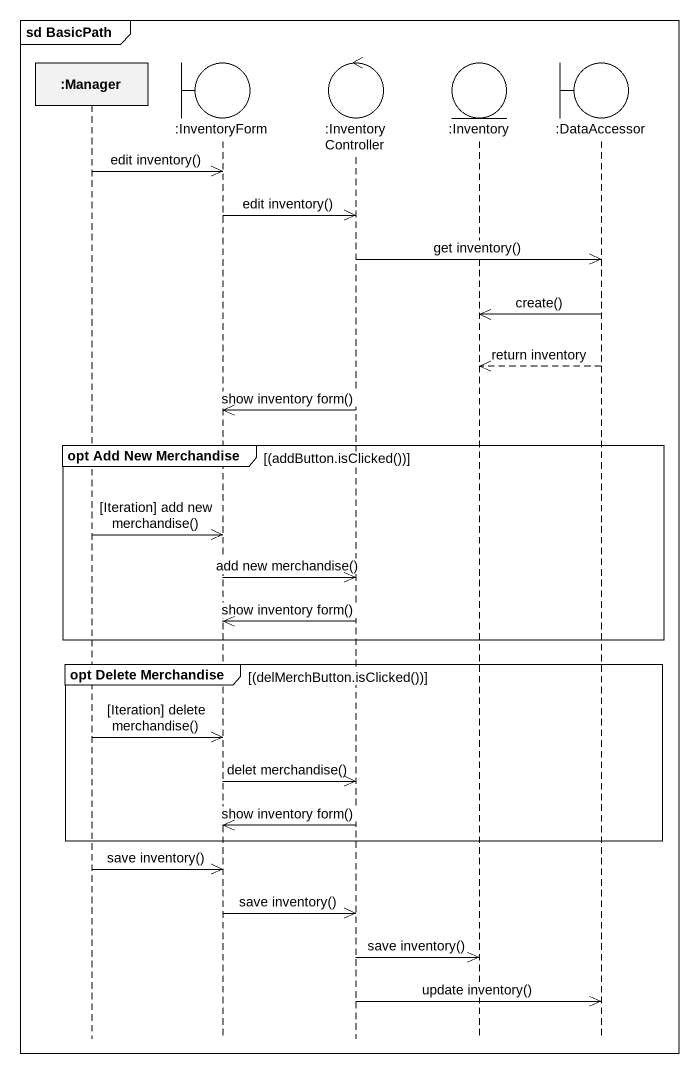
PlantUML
@startuml
mainframe sd BasicPath
hide footbox
participant ":Manager" as Manager
boundary ":InventoryForm" as InventoryForm
control ":InventoryController" as InventoryController
entity ":Inventory" as Inventory
boundary ":DataAccessor" as DataAccessor

Manager ->> InventoryForm : edit inventory()
InventoryForm ->> InventoryController : edit inventory()
InventoryController ->> DataAccessor : get inventory()
DataAccessor ->> Inventory : create()
DataAccessor -->> Inventory : return inventory
InventoryController ->> InventoryForm : show inventory form()
group opt Add New Merchandise [(addButton.isClicked())]
  Manager ->> InventoryForm : [Iteration] add new merchandise()
  InventoryForm ->> InventoryController : add new merchandise()
  InventoryController ->> InventoryForm : show inventory form()
end
group opt Delete Merchandise [(delMerchButton.isClicked())]
  Manager ->> InventoryForm : [Iteration] delete merchandise()
  InventoryForm ->> InventoryController : delet merchandise()
  InventoryController ->> InventoryForm : show inventory form()
end
Manager ->> InventoryForm : save inventory()
InventoryForm ->> InventoryController : save inventory()
InventoryController ->> Inventory : save inventory()
InventoryController ->> DataAccessor : update inventory()
@enduml
